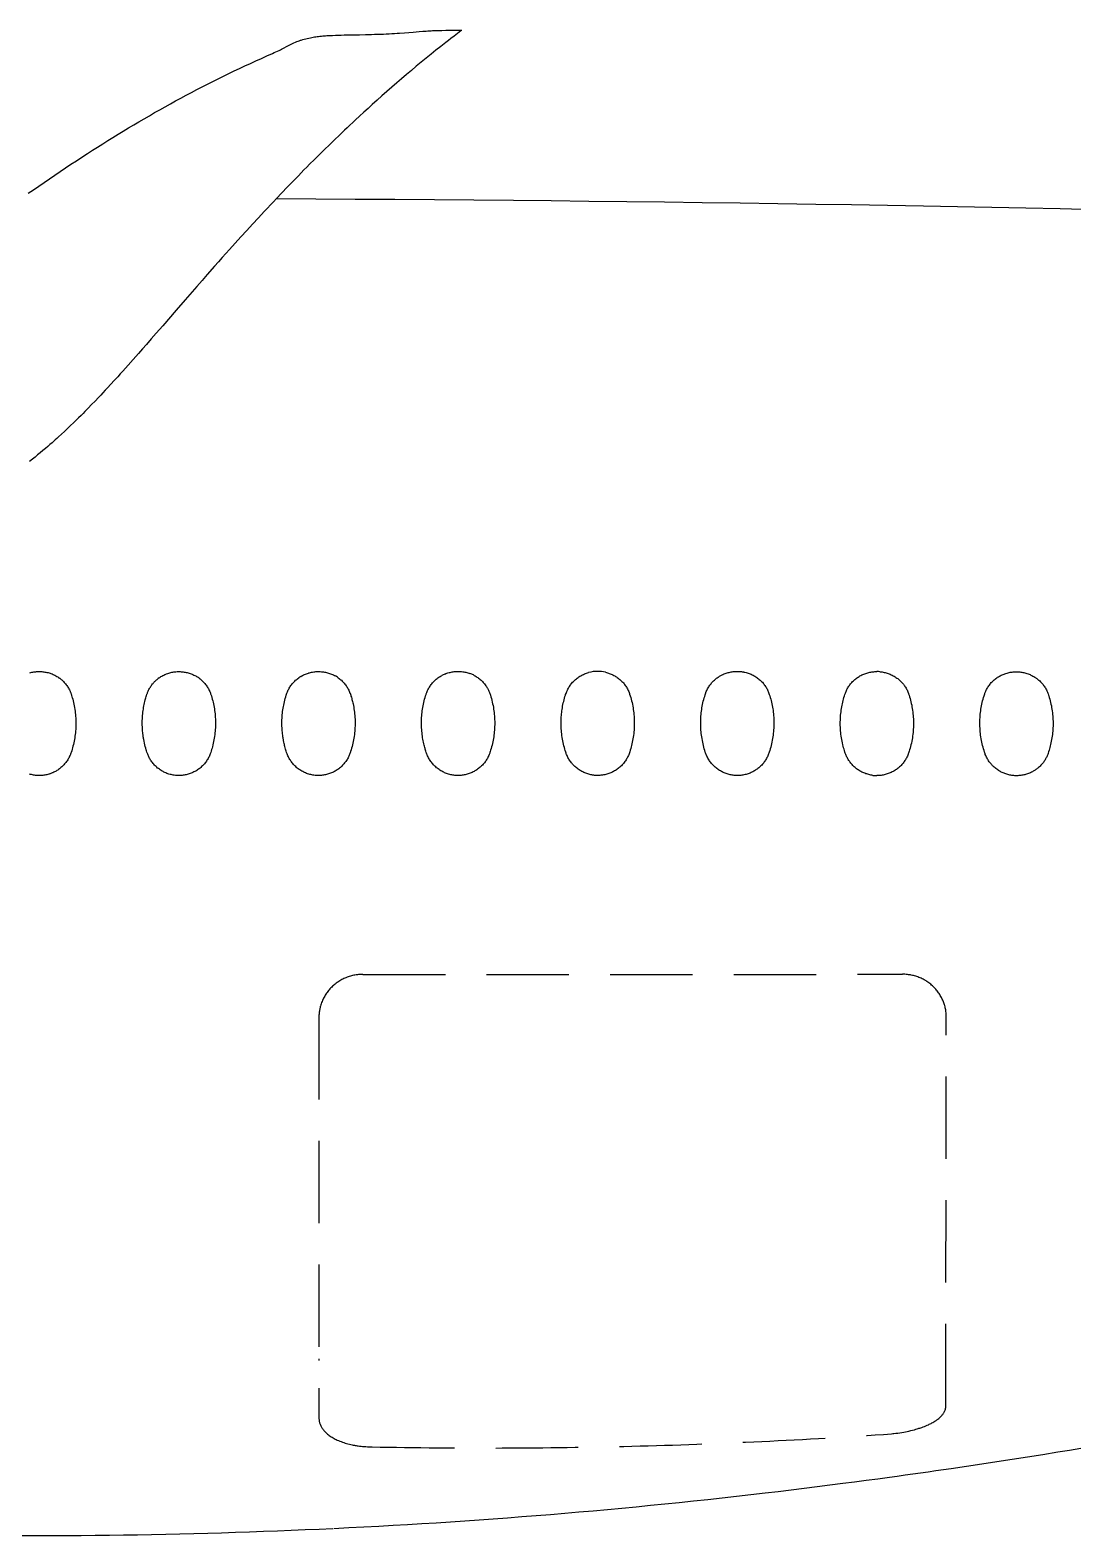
# Model space of a CAD drawing. Header units: millimetres. Extents: x -1718 to 143559, y -78490 to 15626.
# Drawn here: x 42837 to 47581, y 648 to 7501 of the extents above; entities that cross this region are included whole.
import ezdxf

# ---------------------------------------------------------------- set-up
doc = ezdxf.new("R2010")
doc.units = ezdxf.units.MM
doc.header["$MEASUREMENT"] = 0
doc.linetypes.add('DASHED2', pattern=[0.375, 0.25, -0.125])
doc.layers.get('0').update_dxf_attribs({"linetype": 'CONTINUOUS'})

msp = doc.modelspace()

# ---------------------------------------------------------------- linework, layer by layer
at = {"color": 7, "linetype": 'DASHED2', "ltscale": 1500}
for p, q in [((44151.1, 3008.7), (44151, 1185.9)), ((47003.3, 1239), (47005.3, 3010.8)), ((44151, 2797.8), (44151, 2790.7)), ((44151, 1454.3), (44151, 1446.8))]:
    msp.add_line(p, q, dxfattribs=at)
at = {"color": 7, "ltscale": 0.03937}
msp.add_line((42876.1, 648.4), (39831.9, 648.9), dxfattribs=at)
at = {"color": 7, "ltscale": 1.38624e-05}
msp.add_line((42876.1, 648.4), (42876.1, 648.4), dxfattribs=at)
at = {"color": 7, "ltscale": 0.03937}
for points in [[(44797.1, 7497.5), (44781.9, 7486), (44766.7, 7474.4), (44751.5, 7462.8), (44740.2, 7454), (44728.8, 7445.2), (44706.2, 7427.4), (44683.7, 7409.5), (44661.2, 7391.5), (44638.8, 7373.4), (44616.5, 7355.1), (44594.2, 7336.7), (44572.1, 7318.2), (44550, 7299.6), (44527.4, 7280.3), (44504.9, 7260.9), (44482.4, 7241.4), (44460.1, 7221.8), (44437.8, 7202.2), (44415.7, 7182.4), (44393.7, 7162.6), (44374.5, 7145.1), (44355.4, 7127.7), (44336.3, 7110.1), (44317.4, 7092.5), (44304.9, 7080.9), (44292.4, 7069.2), (44279.8, 7057.3), (44267.3, 7045.4), (44244.3, 7023.5), (44221.4, 7001.5), (44198.6, 6979.4), (44176, 6957.3), (44153.5, 6935.1), (44131.1, 6912.9), (44108.9, 6890.7), (44096, 6877.7), (44083.1, 6864.7), (44057.6, 6838.7), (44032.2, 6812.7), (44007, 6786.7), (43982, 6760.6), (43957.3, 6734.6), (43943.7, 6720.3), (43930.3, 6706), (43916.4, 6691.2), (43902.6, 6676.4), (43875.6, 6647.4), (43848.9, 6618.4), (43822.4, 6589.5), (43796.1, 6560.6), (43770.1, 6531.8), (43744.2, 6503), (43727.7, 6484.6), (43711.3, 6466.2), (43693.9, 6446.5), (43676.5, 6426.9), (43643.3, 6389.2), (43619.1, 6361.7), (43595.2, 6334.3), (43563.6, 6298), (43542.7, 6274), (43501.4, 6226.4), (43440.5, 6156.2), (43410.5, 6121.7), (43388.2, 6096.1), (43366, 6070.7), (43348, 6050.1), (43330, 6029.6), (43306.2, 6002.7), (43282.5, 5976.1), (43259, 5949.8), (43247.3, 5936.8), (43235.6, 5923.9), (43220.1, 5906.8), (43204.6, 5890), (43189.2, 5873.3), (43178.8, 5862.1), (43168.4, 5850.9), (43158.1, 5840), (43147.9, 5829.1), (43132.4, 5812.9), (43117, 5796.9), (43101.7, 5781), (43086.3, 5765.4), (43077.7, 5756.7), (43069.2, 5748.1), (43057.7, 5736.8), (43046.3, 5725.5), (43034.9, 5714.4), (43021.2, 5701.2), (43007.6, 5688.2), (42993.9, 5675.3), (42980.3, 5662.6), (42966.7, 5650.2), (42959.2, 5643.3), (42951.6, 5636.6), (42944.3, 5630), (42936.9, 5623.5), (42926.9, 5614.8), (42917, 5606.2), (42907.1, 5597.7), (42895.1, 5587.6), (42883.2, 5577.7), (42871.3, 5567.9), (42859.3, 5558.3), (42847.4, 5548.8), (42833.9, 5538.2)], [(44097.8, 7463.7), (44104.9, 7465.3), (44112, 7466.8), (44118.2, 7467.9), (44124.4, 7469), (44130.6, 7470), (44136.9, 7470.9), (44143.2, 7471.8), (44149.5, 7472.6), (44155.8, 7473.3), (44162.1, 7474), (44168.4, 7474.6), (44174.7, 7475.1), (44181.1, 7475.6), (44187.4, 7476.1), (44193.8, 7476.5), (44200.2, 7476.8), (44213.1, 7477.5), (44226, 7478), (44239.1, 7478.5), (44252.4, 7478.8), (44265.8, 7479.2), (44279.4, 7479.4), (44307, 7479.9), (44334.9, 7480.4), (44362.9, 7481), (44376.8, 7481.3), (44390.7, 7481.7), (44404.4, 7482.1), (44418, 7482.5), (44431.4, 7483), (44444.5, 7483.6), (44457.5, 7484.1), (44470.1, 7484.8), (44482.5, 7485.4), (44494.6, 7486.1), (44506.4, 7486.9), (44517.8, 7487.6), (44539.8, 7489.2), (44560.6, 7490.8), (44580.1, 7492.4), (44607.1, 7494.6), (44623.8, 7496), (44639.5, 7497.2), (44647, 7497.7), (44654.2, 7498.1), (44661.3, 7498.6), (44668.1, 7498.9), (44674.7, 7499.3), (44687.4, 7499.8), (44699.4, 7500.1), (44710.9, 7500.3), (44727.7, 7500.4), (44744.3, 7500.6), (44761, 7500.8), (44777.7, 7501.1), (44783, 7501.2), (44788.2, 7501.3), (44793, 7501.3), (44797.2, 7501.2), (44799.6, 7501.2), (44800.9, 7501.1)], [(43939.7, 7395), (43948, 7398.7), (43955.7, 7402.2), (43962.8, 7405.6), (43969.5, 7408.8), (43975.7, 7411.9), (43981.5, 7414.9), (43987, 7417.8), (43992.2, 7420.6)], [(43992.2, 7420.6), (44003.8, 7426.7), (44009.5, 7429.7), (44018.1, 7434.1), (44024.5, 7437.3), (44030.9, 7440.4), (44037.3, 7443.3), (44043.9, 7446.2), (44050.4, 7448.9), (44057, 7451.5), (44060.4, 7452.7), (44063.7, 7453.9), (44067.1, 7455), (44070.5, 7456.2), (44077.2, 7458.3), (44084, 7460.2), (44090.9, 7462), (44097.8, 7463.7)], [(42828.6, 6758.5), (42852.4, 6775), (42876.4, 6791.7), (42900.4, 6808.2), (42924.7, 6824.8), (42949, 6841.3), (42973.5, 6857.9), (42998.1, 6874.3), (43022.9, 6890.8), (43047.8, 6907.1), (43072.8, 6923.4), (43097.9, 6939.7), (43120.9, 6954.5), (43144.1, 6969.2), (43167.3, 6983.9), (43190.6, 6998.5), (43214, 7013), (43237.5, 7027.4), (43261, 7041.8), (43284.6, 7056), (43308.2, 7070.2), (43332, 7084.2), (43355.7, 7098.1), (43379.5, 7111.9), (43403.4, 7125.6), (43427.3, 7139.2), (43451.2, 7152.7), (43475.1, 7166), (43499.1, 7179.2), (43523.1, 7192.2), (43547.1, 7205.1), (43571.2, 7217.9), (43595.3, 7230.6), (43619.4, 7243.1), (43643.6, 7255.5), (43667.8, 7267.7), (43692.1, 7279.9), (43716.4, 7291.8), (43740.7, 7303.7), (43765.2, 7315.5), (43789.7, 7327.1), (43814.3, 7338.6), (43839.1, 7350.1), (43863.9, 7361.4), (43889.1, 7372.7), (43914.4, 7383.9), (43939.7, 7395)], [(43957, 6734.3), (44136.8, 6733.4), (44316.6, 6732.4), (44496.4, 6731.2), (44676.3, 6729.9), (44856.1, 6728.4), (45035.9, 6726.8), (45207.8, 6725.1), (45379.7, 6723.4), (45551.6, 6721.4), (45723.5, 6719.4), (45895.4, 6717.2), (46067.3, 6714.8), (46239.2, 6712.3), (46411.2, 6709.7), (46574.7, 6707.1), (46738.2, 6704.3), (46901.7, 6701.4)], [(46901.7, 6701.4), (46979, 6700), (47056.3, 6698.6), (47134.5, 6697.1), (47212.7, 6695.6), (47368, 6692.4), (47523.2, 6689.1), (47678.4, 6685.6)], [(42835.9, 4576.3), (42840.2, 4577.4), (42844.6, 4578.5), (42849, 4579.4), (42853.4, 4580.1), (42857.9, 4580.8), (42862.4, 4581.3), (42866.8, 4581.7), (42871.3, 4582), (42875.8, 4582.1)], [(42875.8, 4582.1), (42880.6, 4582.1), (42885.4, 4582), (42890.2, 4581.7), (42894.9, 4581.3), (42899.7, 4580.7), (42904.4, 4580), (42909.1, 4579.2), (42913.8, 4578.2), (42918.4, 4577), (42923, 4575.8), (42927.5, 4574.4), (42932, 4572.8), (42936.6, 4571.1), (42941.2, 4569.2), (42945.6, 4567.1), (42950.1, 4564.9), (42954.4, 4562.6), (42958.6, 4560.2), (42962.8, 4557.6), (42966.9, 4554.9), (42970.9, 4552)], [(42982.5, 4542.6), (42985.9, 4539.4), (42989.2, 4536.2), (42992.3, 4532.8), (42995.4, 4529.4), (42998.4, 4525.8), (43001.2, 4522.2), (43004, 4518.5), (43006.6, 4514.7), (43009.1, 4510.8), (43011.5, 4506.8), (43013.7, 4502.8), (43015.8, 4498.7), (43017.3, 4495.7), (43018.6, 4492.7), (43019.9, 4489.7), (43020.6, 4487.9), (43022, 4484.2), (43023.4, 4480.3), (43025.5, 4473.8), (43027.5, 4467.6), (43028.6, 4463.8), (43030.7, 4456.2), (43032.7, 4448.6), (43034.6, 4440.9), (43036.3, 4433.2), (43037.8, 4425.5), (43039.3, 4417.7), (43040.5, 4409.9), (43041.6, 4402.1), (43042.6, 4394.3), (43043.4, 4386.4), (43044.1, 4378.5), (43044.6, 4370.6), (43045, 4362.6), (43045.2, 4355.4), (43045.2, 4348.2), (43045.2, 4340.9), (43045, 4333.7), (43044.7, 4326.4), (43044.3, 4319.2), (43043.7, 4311.4), (43043, 4303.6), (43042.1, 4295.8), (43041, 4288), (43039.9, 4280.2), (43038.5, 4272.5), (43037.1, 4264.8), (43035.5, 4257.1), (43033.7, 4249.4), (43032, 4242.4), (43030.2, 4235.5), (43028.2, 4228.5), (43026.1, 4221.6), (43023.7, 4213.9), (43022.4, 4210.1), (43021, 4206.3), (43020.5, 4205), (43018.8, 4200.9), (43016.9, 4196.6), (43014.9, 4192.4), (43012.7, 4188.3), (43010.4, 4184.2), (43008, 4180.2), (43005.5, 4176.3), (43002.8, 4172.4), (43000, 4168.6), (42997.1, 4165), (42994.1, 4161.4), (42991, 4157.9), (42987.8, 4154.5), (42984.4, 4151.2), (42981, 4148), (42977.4, 4144.9), (42973.8, 4141.9), (42970.1, 4139), (42966.3, 4136.3), (42962.8, 4133.9), (42959.2, 4131.6), (42955.5, 4129.4), (42951.8, 4127.3), (42948.1, 4125.4), (42944.3, 4123.5), (42940.4, 4121.7), (42937.4, 4120.4), (42934.3, 4119.2), (42931.2, 4118), (42928.9, 4117.2), (42926.6, 4116.4), (42924.2, 4115.6), (42921.8, 4114.9), (42917.1, 4113.6), (42912.6, 4112.5), (42908, 4111.5), (42903.5, 4110.7), (42898.9, 4110), (42894.3, 4109.5), (42889.7, 4109.1), (42885, 4108.8), (42880.4, 4108.7), (42875.8, 4108.7)], [(43610.7, 4548.2), (43614, 4545.5), (43617.3, 4542.7), (43620.4, 4539.8), (43623.5, 4536.8), (43626.4, 4533.8), (43629.3, 4530.6), (43632.3, 4527.1), (43635.2, 4523.5), (43638, 4519.9), (43640.7, 4516.1), (43643.2, 4512.3), (43645.6, 4508.4), (43647.9, 4504.4), (43650.1, 4500.3), (43652.1, 4496.2), (43654.1, 4492), (43655.8, 4487.7), (43657.5, 4483.4), (43658.2, 4481.3), (43659.3, 4478.1), (43661.6, 4471), (43663.7, 4463.8), (43665.8, 4456.6), (43667.7, 4449.4), (43669.5, 4442.1), (43671.1, 4434.8), (43672.6, 4427.5), (43674, 4420.2), (43675.2, 4412.8), (43676.4, 4405.1), (43677.4, 4397.3), (43678.3, 4389.5), (43679, 4381.6), (43679.6, 4373.8), (43680, 4365.9), (43680.3, 4358), (43680.4, 4350.2), (43680.4, 4342.3), (43680.2, 4334.4), (43679.9, 4326.4), (43679.4, 4318.5), (43678.8, 4310.6), (43678.1, 4302.7), (43677.1, 4294.9), (43676.1, 4287), (43674.9, 4279.1), (43673.5, 4271.3), (43672, 4263.5), (43670.3, 4255.7), (43668.5, 4247.9), (43666.6, 4240.1), (43664.8, 4233.4), (43662.9, 4226.7), (43660.8, 4220.1), (43658.7, 4213.5), (43657.9, 4211), (43656.6, 4207.4), (43654.9, 4203), (43653, 4198.7), (43651.1, 4194.4), (43648.9, 4190.2), (43646.7, 4186.1), (43644.3, 4182), (43641.8, 4178), (43639.2, 4174.1), (43636.4, 4170.2), (43633.5, 4166.5), (43630.5, 4162.8), (43627.4, 4159.3), (43624.2, 4155.8), (43620.9, 4152.4), (43617.5, 4149.2), (43613.9, 4146), (43610.3, 4142.9), (43606.6, 4140), (43602.7, 4137.2), (43598.8, 4134.5), (43594.8, 4131.9), (43590.8, 4129.4), (43586.6, 4127.1), (43582.4, 4124.9), (43578.1, 4122.8), (43573.8, 4120.9), (43569.4, 4119.1), (43564.9, 4117.4), (43560.4, 4115.9), (43555.9, 4114.6), (43551.3, 4113.3), (43546.7, 4112.2), (43542, 4111.3), (43537.4, 4110.5), (43533.3, 4109.9), (43529.2, 4109.4), (43525, 4109.1), (43520.9, 4108.8), (43516.8, 4108.7), (43512.7, 4108.7), (43510.2, 4108.7), (43507.7, 4108.8), (43505.2, 4108.9), (43502.8, 4109.1), (43497.8, 4109.5), (43492.9, 4110.1), (43488.1, 4110.9), (43483.2, 4111.8), (43478.4, 4112.9), (43473.6, 4114.1), (43468.9, 4115.4), (43464.2, 4117), (43459.6, 4118.6), (43455, 4120.5), (43450.5, 4122.4), (43446.1, 4124.5), (43441.7, 4126.8), (43437.4, 4129.2), (43433.2, 4131.7), (43429.1, 4134.4), (43425, 4137.2), (43421.1, 4140.1), (43417.2, 4143.1), (43413.5, 4146.3), (43409.8, 4149.6), (43406.3, 4153), (43402.8, 4156.5), (43399.5, 4160.1), (43396.4, 4163.8), (43393.3, 4167.7), (43390.3, 4171.6), (43387.8, 4175.3), (43385.3, 4179), (43382.9, 4182.9), (43380.7, 4186.8), (43378.7, 4190.4), (43376.9, 4194.1), (43375.1, 4197.8), (43373.5, 4201.5), (43371.9, 4205.3), (43370.5, 4209.2), (43369.5, 4212), (43368.2, 4215.9), (43366.7, 4220.7), (43365.3, 4225.4), (43363, 4233.2), (43360.9, 4241.1), (43359, 4248.9), (43357.1, 4256.8), (43355.5, 4264.8), (43354, 4272.9), (43353.2, 4277), (43352.6, 4281), (43351.9, 4285.1), (43351.4, 4289.2), (43350.8, 4293.3), (43350.3, 4297.4), (43349.6, 4304), (43348.9, 4310.5), (43348.4, 4317.1), (43348, 4323.7), (43347.7, 4330.3), (43347.4, 4337.7), (43347.3, 4345.2), (43347.4, 4352.6), (43347.5, 4360), (43347.8, 4367.5), (43348.2, 4374.9), (43348.8, 4382.3), (43349.5, 4389.7), (43350.3, 4397.1), (43351.3, 4404.5), (43352.3, 4411.5), (43353.5, 4418.5), (43354.7, 4425.5), (43356.1, 4432.5), (43357.7, 4439.4), (43359.3, 4446.3), (43361, 4453.2), (43362.3, 4458), (43363.7, 4462.8), (43365.3, 4468.2), (43367, 4473.5), (43368.7, 4478.8), (43369.4, 4481), (43370.4, 4483.7), (43371.3, 4486.1), (43372.7, 4489.7), (43374.2, 4493.2), (43375.9, 4496.7), (43377.7, 4500.5), (43379.7, 4504.2), (43381.8, 4507.9), (43384.1, 4511.6), (43386.4, 4515.1), (43388.8, 4518.6), (43391.3, 4522), (43394, 4525.4), (43396.3, 4528.2), (43398.7, 4531), (43401.2, 4533.7), (43403.7, 4536.3), (43405.5, 4538), (43407.2, 4539.7), (43409, 4541.4), (43410.8, 4543), (43412.7, 4544.6), (43414.5, 4546.2)], [(43424, 4553.5), (43428, 4556.2), (43432.1, 4558.8), (43436.3, 4561.3), (43440.6, 4563.7), (43444.9, 4565.9), (43449.3, 4568), (43453.8, 4569.9), (43458.3, 4571.7), (43462.9, 4573.4), (43467.5, 4574.9), (43472.2, 4576.2), (43476.9, 4577.5), (43481.7, 4578.5), (43486.5, 4579.4), (43491.2, 4580.2), (43496, 4580.8), (43500.7, 4581.3), (43505.4, 4581.6), (43510.1, 4581.8), (43514.9, 4581.8), (43519.6, 4581.7), (43524.3, 4581.5), (43529, 4581.1), (43533.7, 4580.6), (43538.4, 4579.9), (43543, 4579.1), (43547.6, 4578.2), (43552.2, 4577.1), (43556.6, 4575.9), (43561, 4574.6), (43565.4, 4573.2), (43569.7, 4571.6), (43573.9, 4569.9), (43578.1, 4568.1), (43582.2, 4566.2), (43586.3, 4564.1), (43590.3, 4561.9), (43594.2, 4559.7), (43598.1, 4557.3), (43601.9, 4554.8)], [(44235.6, 4556.1), (44239.3, 4553.5), (44243, 4550.8), (44246.6, 4548), (44250.1, 4545.1), (44253.5, 4542.1), (44256.8, 4539), (44260, 4535.8), (44263.1, 4532.5), (44266.3, 4528.9), (44269.3, 4525.3), (44272.2, 4521.5), (44275, 4517.7), (44277.6, 4513.8), (44280.1, 4509.8), (44282.5, 4505.7), (44284.8, 4501.6), (44286.9, 4497.4), (44288.9, 4493.1), (44290.7, 4488.7), (44292.4, 4484.3), (44292.8, 4483.1), (44294, 4479.7), (44295.5, 4475.1), (44296.9, 4470.6), (44298.6, 4465.3), (44300.1, 4460), (44301.5, 4454.7), (44302.8, 4449.9), (44304, 4445.1), (44305.1, 4440.2), (44306.2, 4435.4), (44307.8, 4427.8), (44309.2, 4420.1), (44310.5, 4412.4), (44311.7, 4404.7), (44312.7, 4396.9), (44313.5, 4389.2), (44314.2, 4381.4), (44314.8, 4373.5), (44315.2, 4365.7), (44315.5, 4357.9), (44315.6, 4350), (44315.6, 4342.1), (44315.4, 4334.3), (44315.1, 4326.4), (44314.6, 4318.5), (44314, 4310.7), (44313.2, 4302.8), (44312.3, 4294.9), (44311.2, 4287.1), (44310, 4279.3), (44308.7, 4271.5), (44307.2, 4263.7), (44305.6, 4256), (44303.8, 4248.2), (44301.8, 4240.5), (44299.8, 4232.8), (44297.5, 4225.2), (44295.2, 4217.6), (44294.7, 4216), (44293.2, 4211.6), (44292.2, 4208.7), (44290.8, 4205.1), (44289.3, 4201.4), (44287.7, 4197.7), (44285.7, 4193.5), (44283.6, 4189.3), (44281.3, 4185.2), (44278.9, 4181.2), (44276.4, 4177.2), (44273.7, 4173.4), (44271, 4169.6), (44268.1, 4165.9), (44265.1, 4162.3), (44262, 4158.7), (44258.8, 4155.3), (44255.5, 4152), (44252.1, 4148.8), (44248.5, 4145.6), (44244.9, 4142.6), (44241.2, 4139.7), (44237.4, 4137), (44233.6, 4134.3), (44229.5, 4131.7), (44225.5, 4129.3), (44221.3, 4127), (44217.1, 4124.8), (44212.8, 4122.7), (44208.4, 4120.8), (44204, 4119), (44199.5, 4117.4), (44195, 4115.9), (44190.5, 4114.5), (44185.9, 4113.3), (44181.2, 4112.2), (44176.6, 4111.3), (44171.9, 4110.5), (44167.2, 4109.9), (44162.5, 4109.4), (44157.8, 4109), (44152.9, 4108.8), (44147.9, 4108.8), (44143, 4108.9), (44138.1, 4109.2), (44133.2, 4109.6), (44128.3, 4110.2), (44123.5, 4110.9), (44118.7, 4111.8), (44113.9, 4112.9), (44109.1, 4114.1), (44104.4, 4115.4), (44099.8, 4116.9), (44095.2, 4118.6), (44090.6, 4120.4), (44086.1, 4122.3), (44081.7, 4124.4), (44077.3, 4126.7), (44073, 4129), (44068.8, 4131.5), (44064.7, 4134.2), (44060.6, 4136.9), (44056.7, 4139.8), (44052.8, 4142.9), (44049.1, 4146), (44045.5, 4149.3), (44041.9, 4152.6), (44038.5, 4156.1), (44035.2, 4159.7), (44032.1, 4163.2), (44029.2, 4166.8), (44026.4, 4170.5), (44023.7, 4174.3), (44021.1, 4178.1), (44018.6, 4182.1), (44016.3, 4186.1), (44014.1, 4190.1), (44012, 4194.3), (44010, 4198.5), (44008.2, 4202.8), (44006.5, 4207.1), (44005.3, 4210.4), (44004, 4214.3), (44002.4, 4219.1), (44000.9, 4224), (43999.3, 4229.4), (43997.8, 4234.8), (43996.3, 4240.3), (43995.1, 4245.2), (43993.9, 4250.1), (43992.7, 4255.1), (43991.7, 4260), (43990, 4268.1), (43989.3, 4272.2), (43988.6, 4276.3), (43987.9, 4280.3), (43987.2, 4284.4), (43986.6, 4288.5), (43986.1, 4292.6), (43985.3, 4299.2), (43984.6, 4305.7), (43984, 4312.3), (43983.5, 4318.9), (43983.1, 4325.5), (43982.8, 4332.9), (43982.6, 4340.4), (43982.5, 4347.8), (43982.6, 4355.3), (43982.8, 4362.7), (43983.1, 4370.1), (43983.6, 4377.6), (43984.2, 4385), (43984.9, 4392.4), (43985.8, 4399.8), (43986.8, 4407.3), (43988, 4414.9), (43989.3, 4422.4), (43990.7, 4429.8), (43992.3, 4437.3), (43994, 4444.7), (43995.9, 4452.1), (43997.9, 4459.5), (44000, 4466.8), (44002.3, 4474.1), (44004.1, 4479.5), (44005.3, 4483.2), (44006.4, 4486), (44008.1, 4490.2), (44009.9, 4494.4), (44011.8, 4498.5), (44013.9, 4502.5), (44016.1, 4506.5), (44018.4, 4510.4), (44020.9, 4514.3), (44023.5, 4518), (44026.2, 4521.7), (44029, 4525.4), (44031.9, 4528.9), (44034.9, 4532.3), (44038.1, 4535.7), (44041.3, 4538.9), (44044.7, 4542.1), (44048.2, 4545.1), (44051.7, 4548), (44055.3, 4550.9), (44059.1, 4553.6)], [(44068.7, 4559.9), (44072.7, 4562.2), (44076.9, 4564.5), (44081.1, 4566.6), (44085.4, 4568.6), (44089.8, 4570.4), (44094.2, 4572.2), (44098.6, 4573.7), (44103.1, 4575.2), (44105.5, 4575.9), (44107.9, 4576.6), (44112.7, 4577.8), (44117.6, 4578.9), (44122.5, 4579.8), (44127.5, 4580.6), (44132.4, 4581.2), (44137.4, 4581.6), (44142.4, 4581.9), (44147.3, 4582.1), (44152.3, 4582), (44157.3, 4581.9), (44162.2, 4581.5), (44167.1, 4581), (44172.1, 4580.4), (44176.8, 4579.6), (44181.5, 4578.7), (44186.1, 4577.7), (44190.7, 4576.5), (44195.3, 4575.2), (44199.8, 4573.7), (44204.3, 4572.1), (44208.7, 4570.4), (44213.1, 4568.5), (44217.4, 4566.5), (44221.6, 4564.4), (44225.7, 4562.1)], [(44853.8, 4566.4), (44858, 4564.3), (44862.1, 4562), (44866.2, 4559.6), (44870.1, 4557.1), (44874, 4554.4), (44877.8, 4551.7), (44881.5, 4548.8), (44885.1, 4545.8), (44888.6, 4542.7), (44892, 4539.5), (44895.3, 4536.2), (44898.4, 4532.8), (44901.6, 4529.2), (44904.7, 4525.5), (44907.7, 4521.6), (44910.5, 4517.7), (44913.2, 4513.7), (44914.5, 4511.7), (44915.7, 4509.6), (44917.5, 4506.5), (44919.3, 4503.3), (44921, 4500.1), (44922.5, 4496.8), (44924.2, 4493.2), (44925.7, 4489.6), (44927.1, 4486), (44928.4, 4482.5), (44929.6, 4478.9), (44931.1, 4474.3), (44933.5, 4466.7), (44935.7, 4458.9), (44937.8, 4451.2), (44939.7, 4443.3), (44941.5, 4435.5), (44943.1, 4427.6), (44944.6, 4419.6), (44945.9, 4411.6), (44947, 4403.6), (44948, 4395.6), (44948.9, 4387.5), (44949.6, 4379.4), (44950.1, 4371.3), (44950.5, 4363.2), (44950.7, 4355.1), (44950.8, 4346.9), (44950.7, 4339.2), (44950.5, 4331.4), (44950.1, 4323.7), (44949.6, 4316), (44948.9, 4308.2), (44948.1, 4300.5), (44947.2, 4292.8), (44946.1, 4285.1), (44944.9, 4277.4), (44943.5, 4269.7), (44942, 4262.1), (44940.3, 4254.4), (44938.5, 4246.8), (44936.6, 4239.2), (44934.5, 4231.7), (44932.3, 4224.2), (44930.3, 4217.6), (44929.2, 4214.3), (44927.9, 4210.4), (44926.9, 4207.7), (44925.5, 4204.2), (44923.7, 4199.8), (44921.7, 4195.4), (44919.6, 4191.2), (44917.3, 4187), (44914.9, 4182.8), (44912.4, 4178.8), (44909.8, 4174.8), (44907, 4170.9), (44904.1, 4167.1), (44901.1, 4163.4), (44897.9, 4159.8), (44894.7, 4156.2), (44891.3, 4152.8), (44887.9, 4149.5), (44884.3, 4146.4), (44880.7, 4143.3), (44876.9, 4140.4), (44873.1, 4137.5), (44869.2, 4134.8), (44865.2, 4132.2), (44861.1, 4129.8), (44857, 4127.4), (44852.8, 4125.2), (44848.5, 4123.2), (44844.2, 4121.2), (44839.8, 4119.4), (44835.3, 4117.8), (44830.8, 4116.3), (44826.2, 4114.9), (44821.6, 4113.6), (44817, 4112.5), (44812.3, 4111.6), (44807.6, 4110.8), (44802.9, 4110.1), (44798.2, 4109.6), (44793.5, 4109.3), (44788.7, 4109), (44784, 4109), (44779.2, 4109.1), (44774.5, 4109.3), (44769.8, 4109.7), (44765, 4110.2), (44760.2, 4110.9), (44755.4, 4111.7), (44750.6, 4112.7), (44745.9, 4113.9), (44741.2, 4115.1), (44736.6, 4116.6), (44732, 4118.2), (44727.5, 4119.9), (44723.1, 4121.7), (44718.7, 4123.8), (44714.3, 4125.9), (44710.1, 4128.2), (44705.9, 4130.6), (44701.8, 4133.1), (44697.7, 4135.8), (44693.8, 4138.6), (44689.9, 4141.6), (44686.1, 4144.6), (44682.4, 4147.8), (44678.9, 4151.1), (44675.4, 4154.5), (44672, 4158.1), (44668.8, 4161.7), (44665.7, 4165.4), (44662.7, 4169.2), (44659.8, 4173.2), (44657, 4177.2), (44654.4, 4181.3), (44651.9, 4185.5), (44649.6, 4189.7), (44647.4, 4194.1), (44645.3, 4198.5), (44643.4, 4202.9), (44641.9, 4206.7), (44640.6, 4210.3), (44639.2, 4214.3), (44637.3, 4220.2), (44636.1, 4224.2), (44634.9, 4228.3), (44633.7, 4232.4), (44632.6, 4236.5), (44631.1, 4242), (44629.7, 4247.5), (44628.4, 4253), (44626.9, 4260), (44625.5, 4266.9), (44624.2, 4273.9), (44623, 4280.9), (44621.9, 4287.9), (44621, 4295), (44620.1, 4302.7), (44619.3, 4310.4), (44618.7, 4318.1), (44618.2, 4325.9), (44617.9, 4333.6), (44617.7, 4341.4), (44617.7, 4349.1), (44617.8, 4356.9), (44618, 4364.7), (44618.4, 4372.4), (44618.9, 4380.2), (44619.6, 4387.9), (44620.4, 4395.6), (44621.4, 4403.3), (44622.5, 4411), (44623.7, 4418.6), (44625.1, 4426.2), (44626.7, 4433.9), (44628.4, 4441.4), (44630.2, 4449), (44632.1, 4456.5), (44634.2, 4464), (44636.5, 4471.4), (44638.4, 4477.2), (44639.3, 4480.2), (44640.4, 4483.3), (44641.8, 4487.1), (44643.5, 4491.2), (44645.2, 4495.2), (44647.1, 4499.2), (44649.2, 4503.2), (44651.5, 4507.3), (44653.9, 4511.4), (44656.5, 4515.4), (44659.2, 4519.3), (44662, 4523.1), (44665, 4526.8), (44668, 4530.5), (44671.2, 4534), (44674.5, 4537.5), (44678, 4540.8), (44681.5, 4544), (44685.1, 4547.1), (44688.9, 4550.1), (44692.7, 4553), (44696.6, 4555.8), (44700, 4558), (44703.4, 4560.1), (44706.8, 4562.2), (44709.7, 4563.8)], [(44724.6, 4570.8), (44729.1, 4572.6), (44733.6, 4574.2), (44738.2, 4575.7), (44742.9, 4577), (44747.6, 4578.2), (44752.3, 4579.3), (44757, 4580.2), (44761.8, 4581), (44766.6, 4581.6), (44771.4, 4582), (44776.2, 4582.4), (44781, 4582.5), (44785.8, 4582.6), (44790.6, 4582.5), (44795.5, 4582.2), (44800.3, 4581.8), (44805.2, 4581.2), (44810, 4580.5), (44814.8, 4579.6), (44819.6, 4578.6), (44824.3, 4577.4), (44829, 4576.1), (44833.6, 4574.7), (44838.2, 4573.1)], [(45419.4, 4109.1), (45414.8, 4109.1), (45410.2, 4109.4), (45405.6, 4109.7), (45401.1, 4110.2), (45396.5, 4110.8), (45392, 4111.6), (45387.5, 4112.4), (45383.1, 4113.5), (45378.7, 4114.6), (45374.3, 4115.9), (45369.6, 4117.4), (45365, 4119.1), (45360.5, 4120.9), (45356, 4122.8), (45351.6, 4124.9), (45347.3, 4127.2), (45343, 4129.5), (45338.9, 4132), (45334.8, 4134.7), (45330.8, 4137.4), (45326.9, 4140.3), (45323.1, 4143.3), (45319.3, 4146.4), (45315.7, 4149.7), (45312.2, 4153), (45308.8, 4156.5), (45305.5, 4160), (45302.5, 4163.6), (45299.5, 4167.3), (45296.6, 4171), (45293.9, 4174.9), (45291.3, 4178.8), (45288.8, 4182.8), (45286.4, 4186.9), (45284.2, 4191), (45282, 4195.3), (45280.1, 4199.6), (45278.2, 4203.9), (45276.5, 4208.3), (45275.5, 4211.3), (45274.1, 4215.5), (45271.8, 4222.5), (45269.7, 4229.5), (45267.6, 4237), (45265.7, 4244.5), (45263.9, 4252.1), (45262.2, 4259.7), (45260.6, 4267.3), (45259.2, 4274.9), (45257.9, 4282.6), (45256.8, 4290.3), (45255.8, 4298), (45255, 4305.7), (45254.3, 4313.5), (45253.7, 4321.3), (45253.3, 4329), (45253, 4337.2), (45252.9, 4341.3), (45252.9, 4345.4), (45252.9, 4349.5), (45252.9, 4353.6), (45253, 4357.7), (45253.1, 4361.8), (45253.4, 4368.6), (45253.8, 4375.5), (45254.3, 4382.3), (45254.9, 4389.1), (45255.6, 4395.9), (45256.5, 4402.7), (45257.5, 4410), (45258.7, 4417.3), (45260, 4424.6), (45261.4, 4431.9), (45262.9, 4439.1), (45264.6, 4446.3), (45266.4, 4453.5), (45268.4, 4460.6), (45270.4, 4467.8), (45272.6, 4474.8), (45273.6, 4477.8), (45275.2, 4482.7), (45276.8, 4487), (45278.3, 4490.7), (45279.8, 4494.3), (45281.5, 4497.8), (45283.6, 4502.1), (45285.8, 4506.2), (45288.2, 4510.3), (45290.7, 4514.4), (45293.4, 4518.3), (45296.2, 4522.2), (45299.1, 4525.9), (45302.1, 4529.6), (45305.3, 4533.2), (45308.6, 4536.7), (45311.9, 4540.1), (45315.4, 4543.3), (45319, 4546.5), (45322.7, 4549.5), (45326.5, 4552.4), (45330.4, 4555.2), (45334.3, 4557.9), (45338.3, 4560.4), (45342.4, 4562.8), (45346.5, 4565.1), (45350.7, 4567.2), (45355, 4569.2), (45359.4, 4571.1), (45363.8, 4572.9), (45368.2, 4574.5), (45372.7, 4575.9), (45377.3, 4577.3)], [(45454.6, 4579.1), (45459.1, 4578), (45463.5, 4576.7), (45467.9, 4575.4), (45472.2, 4573.9), (45476.5, 4572.3), (45480.7, 4570.6), (45484.9, 4568.7), (45489, 4566.8), (45493, 4564.7), (45497, 4562.5), (45500.9, 4560.1), (45504.8, 4557.7), (45508.6, 4555.1), (45512.4, 4552.4), (45516.1, 4549.5), (45519.7, 4546.6), (45523.2, 4543.5), (45526.6, 4540.3), (45529.9, 4537.1), (45533.1, 4533.7), (45536.1, 4530.2), (45539.1, 4526.7), (45542, 4523), (45544.7, 4519.3), (45547.3, 4515.5), (45549.8, 4511.6), (45552.2, 4507.6), (45554.4, 4503.5), (45556.6, 4499.4), (45558.5, 4495.2), (45560.4, 4490.9), (45562.1, 4486.6), (45563.5, 4482.7), (45564.8, 4479.1), (45567.2, 4471.5), (45569.5, 4463.9), (45571.6, 4456.2), (45573.7, 4448.5), (45575.5, 4440.7), (45577.2, 4432.9), (45578.8, 4425), (45580.2, 4417.1), (45581.4, 4409.2), (45582.5, 4401.5), (45583.4, 4393.7), (45584.2, 4385.9), (45584.9, 4378.1), (45585.4, 4370.3), (45585.7, 4362.4), (45585.9, 4354.6), (45586, 4346.7), (45585.9, 4338.9), (45585.6, 4331), (45585.2, 4323.1), (45584.7, 4315.2), (45584, 4307.3), (45583.2, 4299.5), (45582.2, 4291.6), (45581, 4283.8), (45579.8, 4275.9), (45578.4, 4268.5), (45576.9, 4261), (45575.3, 4253.6), (45573.5, 4246.2), (45571.7, 4238.8), (45569.6, 4231.5), (45567.5, 4224.1), (45565.2, 4216.9), (45563.6, 4211.9), (45562.1, 4207.8), (45560.4, 4203.4), (45558.8, 4199.6), (45557.1, 4195.9), (45555.3, 4192.2), (45553.3, 4188.6), (45551, 4184.3), (45548.4, 4180.2), (45545.8, 4176.1), (45543, 4172.1), (45540, 4168.2), (45537, 4164.3), (45533.8, 4160.6), (45530.5, 4157), (45527.1, 4153.5), (45523.6, 4150.1), (45520, 4146.8), (45516.2, 4143.7), (45512.4, 4140.6), (45508.5, 4137.7), (45504.5, 4135), (45500.4, 4132.3), (45496.3, 4129.8), (45492, 4127.4), (45487.7, 4125.2), (45483.3, 4123.1), (45478.9, 4121.1), (45474.4, 4119.3), (45469.9, 4117.7), (45465.3, 4116.1), (45460.7, 4114.7), (45456, 4113.5), (45451.3, 4112.4), (45446.5, 4111.5), (45441.8, 4110.7), (45437.8, 4110.2), (45433.8, 4109.8), (45429.8, 4109.4), (45426.7, 4109.3), (45423.7, 4109.1), (45419.4, 4109.1)], [(46054.6, 4108.9), (46049.8, 4109), (46045.1, 4109.2), (46040.4, 4109.6), (46035.7, 4110.1), (46031, 4110.8), (46026.4, 4111.6), (46021.8, 4112.5), (46017.2, 4113.6), (46012.7, 4114.8), (46008.2, 4116.2), (46003.7, 4117.7), (45999.3, 4119.3), (45995, 4121.1), (45990.7, 4123), (45986.4, 4125), (45982.1, 4127.3), (45977.9, 4129.6), (45973.7, 4132.1), (45969.7, 4134.7), (45965.7, 4137.5), (45961.9, 4140.3), (45958.1, 4143.3), (45954.4, 4146.4), (45950.9, 4149.6), (45947.4, 4152.9), (45944, 4156.3), (45940.8, 4159.9), (45937.6, 4163.6), (45934.5, 4167.4), (45931.5, 4171.3), (45928.7, 4175.3), (45926, 4179.4), (45923.5, 4183.5), (45921, 4187.8), (45918.7, 4192.1), (45916.6, 4196.5), (45914.6, 4201), (45913.6, 4203.2), (45911.9, 4207.6), (45910.5, 4211.7), (45909.1, 4215.8), (45906.7, 4223.3), (45904.5, 4230.8), (45902.4, 4238.4), (45900.5, 4246), (45898.7, 4253.6), (45897, 4261.3), (45895.5, 4269), (45894.1, 4276.7), (45892.8, 4284.5), (45891.7, 4292.3), (45890.8, 4300.1), (45889.9, 4307.9), (45889.3, 4315.7), (45888.7, 4323.6), (45888.4, 4331.5), (45888.1, 4339.3), (45888, 4347.2), (45888.1, 4355.1), (45888.3, 4363), (45888.7, 4370.8), (45889.2, 4378.7), (45889.8, 4386.6), (45890.6, 4394.4), (45891.6, 4402.3), (45892.6, 4409.8), (45893.8, 4417.3), (45895.2, 4424.8), (45896.7, 4432.3), (45898.3, 4439.7), (45900, 4447.1), (45901.9, 4454.5), (45903.9, 4461.9), (45906.1, 4469.2), (45908.4, 4476.4), (45909.7, 4480.6), (45911.2, 4484.9), (45911.9, 4486.7), (45913.6, 4491), (45915.5, 4495.3), (45917.5, 4499.5), (45919.6, 4503.6), (45921.9, 4507.7), (45924.3, 4511.8), (45926.8, 4515.7), (45929.5, 4519.5), (45932.1, 4523.1), (45934.9, 4526.6), (45937.7, 4530), (45940.7, 4533.3), (45943.7, 4536.6), (45946.9, 4539.7), (45950.1, 4542.8), (45953.5, 4545.7), (45956.9, 4548.6), (45960.4, 4551.4), (45963.6, 4553.7), (45966.8, 4556), (45970.1, 4558.2), (45973.5, 4560.3), (45976.9, 4562.3), (45979.8, 4563.9), (45982.8, 4565.5), (45985.7, 4567), (45988, 4568.1), (45990.2, 4569.1), (45992.5, 4570.1), (45994.8, 4571.1), (45999.2, 4572.8), (46003.6, 4574.4), (46008.1, 4575.9), (46012.7, 4577.2), (46017.2, 4578.4), (46021.8, 4579.4), (46026.5, 4580.3), (46031.1, 4581.1), (46035.8, 4581.7), (46040.5, 4582.2), (46045.2, 4582.6), (46049.9, 4582.8), (46054.6, 4582.8)], [(46054.6, 4582.8), (46058.3, 4582.8), (46062.1, 4582.6), (46065.9, 4582.4), (46069.7, 4582.1), (46073, 4581.7), (46076.3, 4581.3), (46079.6, 4580.8), (46082.1, 4580.4), (46084.5, 4579.9), (46089.4, 4578.9), (46094.3, 4577.7), (46099.1, 4576.3), (46103.8, 4574.8), (46108.5, 4573.2), (46113.1, 4571.4), (46117.6, 4569.5), (46122.1, 4567.5), (46126.4, 4565.3), (46130.7, 4563), (46134.9, 4560.5), (46139, 4557.9), (46143.1, 4555.2), (46147, 4552.4), (46150.9, 4549.4), (46154.6, 4546.4), (46158.2, 4543.2), (46161.8, 4539.9), (46165.2, 4536.5), (46168.5, 4533), (46171.7, 4529.4), (46174.8, 4525.7), (46177.5, 4522.1), (46180.2, 4518.4), (46182.8, 4514.6), (46185.2, 4510.8), (46187.5, 4506.9), (46189.7, 4502.9), (46191.8, 4498.9), (46193.7, 4494.8), (46195.5, 4490.6), (46197.2, 4486.4), (46198.5, 4482.8), (46200, 4478.3), (46202.3, 4471.2), (46204.5, 4464.1), (46206.5, 4456.9), (46208.4, 4449.7), (46210.2, 4442.4), (46211.8, 4435.1), (46213.3, 4427.8), (46214.7, 4420.4), (46215.9, 4413.1), (46217.1, 4405.6), (46218.1, 4397.6), (46219, 4389.6), (46219.7, 4381.6), (46220.3, 4373.5), (46220.7, 4365.4), (46221, 4357.3), (46221.1, 4349.2), (46221.1, 4341.1), (46220.9, 4333), (46220.5, 4324.8), (46220, 4316.7), (46219.3, 4308.6), (46218.5, 4300.5), (46217.5, 4292.3), (46216.4, 4284.6), (46215.2, 4276.8), (46213.8, 4269.1), (46212.2, 4261.4), (46210.6, 4253.7), (46208.7, 4246), (46206.8, 4238.4), (46204.7, 4230.7), (46202.4, 4223.2), (46200.1, 4215.6), (46198.6, 4211.3), (46197.2, 4207.2), (46195.5, 4202.9), (46193.7, 4198.7), (46191.7, 4194.5), (46189.6, 4190.4), (46187.4, 4186.3), (46185.1, 4182.3), (46182.6, 4178.4), (46180.1, 4174.5), (46177.4, 4170.8), (46174.6, 4167.1), (46171.6, 4163.5), (46168.6, 4159.9), (46165.5, 4156.5), (46162.2, 4153.2), (46158.9, 4150), (46155.5, 4146.9), (46152, 4143.9), (46148.4, 4141.1), (46144.7, 4138.3), (46141, 4135.6), (46137.1, 4133.1), (46133.2, 4130.6), (46129.2, 4128.3), (46125.2, 4126.1), (46121, 4124.1), (46116.9, 4122.1), (46112.6, 4120.3), (46108.1, 4118.6), (46103.6, 4116.9), (46098.9, 4115.5), (46094.3, 4114.1), (46089.6, 4113), (46084.8, 4111.9), (46080.1, 4111), (46075.3, 4110.3), (46070.5, 4109.7), (46065.7, 4109.3), (46062.7, 4109.1), (46059.7, 4109), (46057.1, 4108.9), (46054.6, 4108.9)], [(46671.2, 4109.6), (46666.5, 4110.3), (46661.8, 4111.1), (46657.1, 4112.1), (46652.4, 4113.2), (46647.8, 4114.4), (46643.2, 4115.8), (46638.7, 4117.3), (46634.2, 4119), (46629.8, 4120.8), (46625.5, 4122.7), (46621.3, 4124.8), (46617.1, 4126.9), (46613.1, 4129.2), (46609.1, 4131.6), (46605.1, 4134.2), (46601.3, 4136.8), (46597.6, 4139.6), (46593.9, 4142.4), (46590.3, 4145.4), (46586.8, 4148.5), (46583.5, 4151.7), (46580.2, 4155), (46577, 4158.3), (46573.7, 4162), (46570.6, 4165.8), (46567.6, 4169.7), (46566.1, 4171.7), (46564.7, 4173.7), (46563.3, 4175.8), (46561.9, 4177.8), (46559.7, 4181.4), (46557.5, 4185), (46555.5, 4188.7), (46553.5, 4192.4), (46551.7, 4196.2), (46550, 4200.1), (46548.3, 4204), (46547.2, 4207), (46545.7, 4211.2), (46544.3, 4215.4), (46542.1, 4222.1), (46540.1, 4228.8), (46538.2, 4235.6), (46536.5, 4242.4), (46534.8, 4249.2), (46533, 4257), (46531.3, 4264.9), (46529.8, 4272.8), (46528.5, 4280.7), (46527.3, 4288.7), (46526.3, 4296.7), (46525.4, 4304.7), (46524.6, 4312.7), (46524, 4320.7), (46523.6, 4328.8), (46523.3, 4336.8), (46523.2, 4344.9), (46523.2, 4352.9), (46523.4, 4361), (46523.7, 4369.1), (46524.2, 4376.5), (46524.8, 4384), (46525.5, 4391.4), (46526.4, 4398.9), (46527.3, 4406.3), (46528.5, 4413.7), (46529.7, 4421.1), (46531.1, 4428.4), (46532.6, 4435.6), (46534.2, 4442.8), (46536, 4450), (46537.9, 4457.1), (46539.9, 4464.2), (46542, 4471.3), (46544.3, 4478.3), (46545.3, 4481.3), (46546.4, 4484.4), (46547.8, 4488), (46549.4, 4492), (46551.2, 4496), (46553.1, 4499.9), (46555.1, 4503.8), (46557.3, 4507.6), (46559.5, 4511.3), (46561.9, 4515), (46564.4, 4518.6), (46567, 4522.2), (46569.9, 4525.8), (46572.9, 4529.4), (46576, 4532.9), (46579.2, 4536.4), (46582.6, 4539.7), (46586, 4542.9), (46589.6, 4546), (46593.2, 4548.9), (46597, 4551.8), (46600.8, 4554.6), (46604.8, 4557.2), (46608.8, 4559.7), (46612.8, 4562.1), (46617, 4564.3), (46621.2, 4566.5), (46625.5, 4568.4), (46629.9, 4570.3), (46634.3, 4572), (46638.7, 4573.6), (46643.2, 4575.1), (46647.8, 4576.4), (46652.3, 4577.6), (46656.9, 4578.6), (46661.6, 4579.5), (46666.2, 4580.3), (46670.9, 4580.9), (46675.6, 4581.4), (46680.3, 4581.7), (46685, 4581.9), (46689.7, 4582)], [(46703.7, 4581.3), (46708.6, 4580.8), (46713.4, 4580.1), (46718.2, 4579.3), (46723, 4578.3), (46727.7, 4577.2), (46732.4, 4575.9), (46737.1, 4574.5), (46741.7, 4572.9), (46746.2, 4571.2), (46750.7, 4569.4), (46755.2, 4567.4), (46759.6, 4565.3), (46763.9, 4563), (46768.1, 4560.6), (46772.3, 4558.1), (46776.3, 4555.5), (46780.3, 4552.7), (46784.2, 4549.8), (46788, 4546.8), (46791.7, 4543.6), (46795.3, 4540.3), (46798.8, 4536.9), (46800.6, 4535.2), (46802.3, 4533.4), (46804.9, 4530.5), (46807.5, 4527.6), (46810, 4524.5), (46812.4, 4521.4), (46814.7, 4518.2), (46817.3, 4514.4), (46819.9, 4510.5), (46822.3, 4506.5), (46824.6, 4502.4), (46826.7, 4498.2), (46828.7, 4493.9), (46830.6, 4489.6), (46832.4, 4485.2), (46833.1, 4483.4), (46834, 4480.7), (46835, 4477.7), (46835.8, 4475.2), (46838.2, 4467.6), (46840.4, 4460.1), (46842.5, 4452.4), (46844.5, 4444.8), (46846.3, 4437), (46847.9, 4429.3), (46849.4, 4421.5), (46850.8, 4413.6), (46852, 4405.7), (46853.1, 4397.8), (46853.9, 4390.1), (46854.7, 4382.4), (46855.3, 4374.7), (46855.7, 4366.9), (46856, 4359.2), (46856.2, 4351.4), (46856.2, 4343.6), (46856.1, 4335.8), (46855.8, 4328), (46855.4, 4320.2), (46854.8, 4312.4), (46854.1, 4304.6), (46853.2, 4296.6), (46852.2, 4288.6), (46851, 4280.6), (46849.7, 4272.6), (46848.2, 4264.7), (46846.5, 4256.8), (46844.7, 4248.9), (46842.8, 4241), (46840.7, 4233.2), (46838.5, 4225.4), (46836.9, 4220.2), (46835.2, 4215), (46833.9, 4211.1), (46832.5, 4207), (46831.8, 4205.3), (46830.1, 4201), (46828.2, 4196.8), (46826.2, 4192.6), (46824.1, 4188.5), (46821.9, 4184.5), (46819.5, 4180.5), (46817, 4176.6), (46814.5, 4172.8), (46811.7, 4169.1), (46808.9, 4165.5), (46806, 4162), (46803, 4158.5), (46799.8, 4155.1), (46796.5, 4151.8), (46793.1, 4148.6), (46789.7, 4145.5), (46786.1, 4142.5), (46782.5, 4139.6), (46778.7, 4136.9), (46774.9, 4134.3), (46771.1, 4131.8), (46767.1, 4129.4), (46763.2, 4127.1), (46759.1, 4125), (46755, 4123), (46750.6, 4121), (46746.1, 4119.1), (46741.5, 4117.4), (46736.9, 4115.9), (46732.3, 4114.4), (46727.6, 4113.2), (46722.9, 4112.1), (46718.2, 4111.1), (46713.5, 4110.3), (46708.7, 4109.6), (46704, 4109.1), (46699.2, 4108.8), (46694.4, 4108.5), (46689.6, 4108.5)], [(47369.8, 4114.6), (47366.1, 4113.5), (47362.3, 4112.5), (47358.6, 4111.6), (47354, 4110.7), (47349.4, 4109.9), (47344.9, 4109.2), (47340.2, 4108.7), (47335.6, 4108.3), (47331, 4108.1), (47326.4, 4108), (47321.8, 4108), (47317.2, 4108.2), (47312.6, 4108.5), (47308, 4108.9), (47303.4, 4109.5), (47298.9, 4110.2), (47294.4, 4111.1), (47289.9, 4112.1), (47285.5, 4113.2), (47281.1, 4114.5), (47276.7, 4115.9), (47272.4, 4117.4), (47268.1, 4119), (47263.8, 4120.8), (47259.7, 4122.7), (47255.5, 4124.8), (47251.5, 4126.9), (47247.5, 4129.2), (47243.3, 4131.8), (47239.2, 4134.5), (47235.2, 4137.3), (47231.2, 4140.2), (47227.4, 4143.3), (47223.6, 4146.5), (47221.8, 4148.2), (47220, 4149.9), (47218.2, 4151.6), (47216.4, 4153.4), (47213.9, 4156), (47211.3, 4158.8), (47208.9, 4161.6), (47206.5, 4164.5), (47203.6, 4168.1), (47200.8, 4171.9), (47198.2, 4175.7), (47195.6, 4179.6), (47193.2, 4183.7), (47190.9, 4187.8), (47188.7, 4191.9), (47186.6, 4196.2), (47184.7, 4200.5), (47182.9, 4204.9), (47182.1, 4207.1), (47180.5, 4211.4), (47179.4, 4214.9), (47177, 4222.5), (47174.8, 4230.1), (47172.6, 4237.7), (47170.7, 4245.5), (47168.8, 4253.2), (47167.1, 4261), (47165.6, 4268.8), (47164.2, 4276.6), (47162.9, 4284.5), (47161.8, 4292.4), (47160.9, 4300.4), (47160.1, 4308.4), (47159.4, 4316.4), (47158.9, 4324.4), (47158.5, 4332.4), (47158.3, 4340.4), (47158.3, 4348.5), (47158.4, 4356.5), (47158.6, 4364.5), (47159.1, 4372.6), (47159.6, 4380.3), (47160.3, 4388), (47161.1, 4395.7), (47162.1, 4403.3), (47163.2, 4411), (47164.4, 4418.6), (47165.8, 4426.2), (47167.4, 4433.8), (47169.1, 4441.4), (47170.9, 4448.9), (47172.9, 4456.3), (47175, 4463.8), (47177.2, 4471.2), (47178.7, 4475.9), (47180.3, 4480.8), (47181.5, 4484.1), (47182.7, 4487.3), (47183.5, 4489.1), (47185.2, 4493.2), (47187.1, 4497.2), (47189.1, 4501.1), (47191.2, 4505), (47193.5, 4509.1), (47196, 4513.1), (47198.7, 4517), (47201.4, 4520.8), (47204.3, 4524.5), (47207.2, 4528.1), (47210.3, 4531.6), (47213.5, 4535), (47216.8, 4538.3), (47220.2, 4541.5), (47223.7, 4544.5), (47227.4, 4547.5), (47231.1, 4550.4), (47234.9, 4553.2), (47238.8, 4555.9), (47242.8, 4558.4), (47246.9, 4560.8), (47251, 4563.1), (47255.2, 4565.2), (47259.4, 4567.2), (47263.7, 4569.1), (47268, 4570.8), (47272.4, 4572.4), (47277, 4573.9), (47281.7, 4575.3), (47286.4, 4576.5), (47291.1, 4577.6), (47295.8, 4578.5), (47300.6, 4579.3), (47305.4, 4580), (47310.2, 4580.4), (47315, 4580.8), (47319.8, 4581), (47324.6, 4581)], [(47324.6, 4581), (47329.5, 4580.9), (47334.4, 4580.7), (47339.3, 4580.3), (47344.1, 4579.7), (47348.9, 4579), (47353.8, 4578.2), (47358.5, 4577.2), (47363.3, 4576), (47368, 4574.7), (47372.6, 4573.3), (47377.2, 4571.7), (47381.8, 4570), (47386.3, 4568.1), (47390.8, 4566.1), (47395.2, 4563.9), (47399.6, 4561.6), (47403.9, 4559.1), (47408.1, 4556.5), (47410.2, 4555.1), (47412.3, 4553.8), (47415, 4551.9), (47417.6, 4549.9), (47420.3, 4547.9), (47423.7, 4545.1), (47427.1, 4542.1), (47430.5, 4539.1), (47433.7, 4536), (47436.8, 4532.8), (47439.9, 4529.4), (47442.8, 4526), (47445.6, 4522.5), (47448.4, 4518.9), (47451, 4515.2), (47453.6, 4511.3), (47456.1, 4507.3), (47458.5, 4503.1), (47460.7, 4498.9), (47462.9, 4494.7), (47464.5, 4491.1), (47466, 4487.5), (47467.5, 4483.8), (47468.9, 4479.9), (47470.5, 4474.9), (47471.9, 4470.8), (47474.1, 4463.4), (47476.3, 4456), (47478.3, 4448.5), (47480.1, 4440.9), (47481.8, 4433.4), (47483.4, 4425.7), (47484.8, 4418.1), (47486.1, 4410.4), (47487.3, 4402.6), (47488.3, 4394.8), (47489.1, 4387.1), (47489.8, 4379.2), (47490.4, 4371.4), (47490.8, 4363.5), (47491.1, 4355.9), (47491.2, 4348.3), (47491.2, 4340.7), (47491, 4333.1), (47490.7, 4325.4), (47490.3, 4317.8), (47489.7, 4310.2), (47489, 4302.6), (47488.1, 4295), (47487.1, 4287.4), (47486, 4279.8), (47484.7, 4272.2), (47483.3, 4264.7), (47481.8, 4257.1), (47480.3, 4250.4), (47478.6, 4243.6), (47476.9, 4236.9), (47475.1, 4230.2), (47473.1, 4223.6), (47471.1, 4217), (47469.2, 4211.1), (47468.3, 4208.6), (47467, 4205.1), (47465.6, 4201.6), (47464.2, 4198.1), (47462.5, 4194.5), (47460.8, 4190.9), (47458.9, 4187.4), (47457.1, 4184.2), (47455.3, 4181), (47453.3, 4177.8), (47451.3, 4174.7), (47449.9, 4172.7), (47448.5, 4170.7), (47447, 4168.7), (47445.5, 4166.8), (47444, 4164.8), (47442.5, 4162.9), (47439.3, 4159.2), (47436, 4155.6), (47432.6, 4152.1), (47429.1, 4148.7), (47425.5, 4145.5), (47422.4, 4142.9), (47419.3, 4140.4), (47416.2, 4138), (47412.9, 4135.7), (47409.7, 4133.4), (47406.9, 4131.6), (47404.1, 4129.9), (47401.2, 4128.2), (47399.1, 4127), (47396.9, 4125.8), (47392.6, 4123.6), (47388.1, 4121.5), (47383.6, 4119.5), (47379.1, 4117.7), (47374.5, 4116.1), (47369.8, 4114.6)], [(42875.8, 4108.7), (42871.1, 4108.9), (42866.5, 4109.2), (42861.8, 4109.7), (42857.2, 4110.2), (42852.6, 4111), (42848, 4111.8), (42843.5, 4112.8), (42838.9, 4114), (42834.5, 4115.3)], [(47617.5, 1045.7), (47565.5, 1037.2), (47513.6, 1028.8), (47444.2, 1017.8), (47374.8, 1006.8), (47305.4, 996), (47236, 985.3), (47166.5, 974.8), (47097, 964.4), (47027.5, 954.1), (46957.9, 944), (46923.1, 939), (46888.2, 934.1)], [(46888.2, 934.1), (46852.9, 929.1), (46817.6, 924.2), (46782.3, 919.3), (46747.1, 914.4), (46694.2, 907.2), (46641.2, 900.1), (46588.2, 893.1), (46535.1, 886.2), (46476.2, 878.6), (46417.2, 871.1), (46358.2, 863.8), (46299.2, 856.5), (46240.2, 849.4), (46181.1, 842.4), (46116.1, 834.8), (46051.1, 827.4), (45986, 820.2), (45920.9, 813), (45855.7, 806.1), (45790.6, 799.3), (45725.4, 792.6), (45660.1, 786.1), (45594.9, 779.7), (45529.6, 773.5), (45464.3, 767.5), (45398.9, 761.5), (45334.1, 755.8), (45269.2, 750.3), (45204.3, 744.9), (45139.4, 739.6), (45074.4, 734.5), (45009.4, 729.6), (44944.4, 724.8), (44879.4, 720.1), (44814.3, 715.6), (44749.2, 711.2), (44684, 707), (44618.8, 703), (44553.6, 699), (44488.4, 695.3), (44423.1, 691.6), (44354.9, 688), (44286.7, 684.5), (44218.5, 681.2)], [(44214.6, 681), (44151.5, 678.1), (44088.5, 675.3), (44025.4, 672.7), (43962.1, 670.2), (43898.8, 667.8), (43835.5, 665.5), (43772, 663.4), (43708.5, 661.4), (43645, 659.6), (43581.3, 657.9), (43517.6, 656.3), (43453.9, 654.8), (43389.9, 653.5), (43326, 652.4), (43262, 651.3), (43197.8, 650.5), (43133.6, 649.7), (43069.4, 649.2), (43005, 648.7), (42972.7, 648.6), (42940.5, 648.5), (42908.3, 648.4), (42876.1, 648.4)]]:
    msp.add_lwpolyline(points, dxfattribs=at)
at = {"color": 7, "linetype": 'DASHED2', "ltscale": 1500}
for points in [[(44351.2, 3203.9), (44346.5, 3203.9), (44341.9, 3203.7), (44337.2, 3203.4), (44331.7, 3203), (44326.1, 3202.4), (44320.6, 3201.6), (44315, 3200.7), (44309.6, 3199.6), (44304.4, 3198.5), (44299.3, 3197.2), (44294.2, 3195.8), (44289.1, 3194.2), (44284.1, 3192.5), (44279.1, 3190.7), (44274.2, 3188.8), (44269.4, 3186.7), (44264.5, 3184.5), (44259.8, 3182.2), (44255.1, 3179.8), (44250.6, 3177.3), (44246.2, 3174.7), (44241.8, 3172), (44237.5, 3169.1), (44233.3, 3166.2), (44229.1, 3163.2), (44225.1, 3160), (44221.1, 3156.8), (44217.2, 3153.4), (44213.1, 3149.7), (44209.1, 3145.9), (44205.2, 3141.9), (44201.4, 3137.9), (44197.8, 3133.7), (44194.5, 3129.8), (44191.4, 3125.8), (44188.3, 3121.8), (44185.4, 3117.6), (44182.5, 3113.4), (44179.8, 3109.1), (44177.2, 3104.7), (44174.7, 3100.3), (44172.3, 3095.9), (44169.8, 3090.9), (44167.5, 3085.8), (44165.3, 3080.7), (44163.3, 3075.6), (44161.4, 3070.4), (44159.7, 3065.1), (44158.1, 3059.8), (44157.4, 3057.2), (44156.7, 3054.5), (44156.1, 3051.8), (44155.4, 3049.1), (44154.5, 3044.7), (44153.7, 3040.3), (44153, 3035.9), (44152.4, 3031.4), (44151.9, 3026.9), (44151.6, 3022.5), (44151.3, 3018), (44151.1, 3013.4), (44151.1, 3008.7)], [(46925.9, 3165.5), (46921.6, 3168.5), (46917.3, 3171.4), (46913.4, 3173.9), (46910.5, 3175.7), (46907.5, 3177.4), (46904.5, 3179.1), (46900, 3181.6), (46895.3, 3183.9), (46890.6, 3186.1), (46885.9, 3188.2), (46881, 3190.2), (46876.2, 3192.1), (46871.2, 3193.8), (46866.3, 3195.4), (46861.3, 3196.9), (46856.2, 3198.2), (46851.1, 3199.4), (46846, 3200.5), (46842.6, 3201.1), (46839.1, 3201.7), (46833.8, 3202.5), (46828.4, 3203.2), (46823, 3203.7), (46817.3, 3204.1), (46811.7, 3204.3), (46806.1, 3204.4)], [(47005.3, 3010.8), (47005.2, 3015.3), (47005.1, 3019.7), (47004.8, 3024.2), (47004.4, 3029.2), (47003.8, 3034.2), (47003.4, 3037.5), (47002.7, 3042), (47001.8, 3046.9), (47000.7, 3051.9), (46999.6, 3056.8), (46998.3, 3061.6), (46997, 3065.9), (46995.6, 3070.2), (46994.2, 3074.5), (46992.6, 3078.7), (46990.9, 3082.9), (46989.2, 3087), (46987.3, 3091.1), (46985.3, 3095.2), (46983.3, 3099.2), (46980.7, 3103.8), (46978.1, 3108.4), (46975.3, 3112.9), (46972.8, 3116.7), (46970.5, 3119.9), (46967.6, 3124), (46964.3, 3128.4), (46960.8, 3132.6), (46957.3, 3136.8), (46953.6, 3140.8), (46949.8, 3144.8), (46946.2, 3148.4), (46942.4, 3151.9), (46938.6, 3155.3), (46934.7, 3158.6), (46930.3, 3162.1), (46925.9, 3165.5)], [(46923.9, 1154.4), (46928.1, 1156.3), (46932.2, 1158.4), (46936.1, 1160.3), (46939.8, 1162.3), (46944.1, 1164.7), (46948.6, 1167.3), (46953, 1170), (46956.2, 1172.1), (46959.3, 1174.2), (46962.4, 1176.3), (46965, 1178.2), (46967.7, 1180.3), (46970.9, 1182.8), (46973.9, 1185.4), (46976.5, 1187.7), (46979, 1190), (46981.8, 1192.8), (46983.1, 1194.3), (46985.6, 1197), (46987.4, 1199.1), (46989.1, 1201.3), (46990.9, 1203.8), (46992.7, 1206.3), (46994.3, 1208.9), (46995.8, 1211.4), (46996.5, 1212.7), (46997.6, 1215.1), (46998.7, 1217.4), (46999.6, 1219.8), (47000.2, 1221.2), (47000.6, 1222.6), (47001.1, 1224), (47001.5, 1225.5), (47001.8, 1227), (47002.4, 1229.8), (47002.7, 1231.2), (47003, 1233.5), (47003.2, 1236.2), (47003.3, 1239)], [(44151, 1185.9), (44151.1, 1183.2), (44151.2, 1180.5), (44151.4, 1177.6), (44151.8, 1174.6), (44152.3, 1171.7), (44152.8, 1168.8), (44153.5, 1165.9), (44154.3, 1163), (44155.1, 1160.2), (44156.1, 1157.4), (44156.8, 1155.6), (44157.5, 1153.8), (44158.3, 1152.1), (44159, 1150.4), (44159.9, 1148.6), (44160.7, 1146.9), (44162.6, 1143.5), (44164.6, 1140.2), (44166.8, 1136.9), (44169.1, 1133.6), (44171.5, 1130.4), (44174.1, 1127.3), (44176.1, 1125), (44178.1, 1122.8), (44180.2, 1120.6), (44181.9, 1119), (44183.6, 1117.4), (44187, 1114.3), (44190.6, 1111.2), (44194.4, 1108.2), (44198.3, 1105.2), (44202.3, 1102.4), (44206.5, 1099.6), (44210.8, 1096.9), (44215.3, 1094.2), (44219.8, 1091.7), (44224.5, 1089.2), (44229.3, 1086.8), (44234.7, 1084.3), (44240.3, 1081.9), (44245.9, 1079.5), (44251.7, 1077.3), (44257.6, 1075.2), (44263.8, 1073), (44270.1, 1071), (44276.5, 1069.1), (44283, 1067.4), (44289.6, 1065.7), (44296.3, 1064.1), (44301.7, 1063), (44307.1, 1061.9), (44312.5, 1060.8), (44316.6, 1060.1), (44320.8, 1059.4), (44324.9, 1058.8), (44329.1, 1058.2), (44336, 1057.2), (44343, 1056.4), (44349.9, 1055.7), (44356.9, 1055.1), (44364.2, 1054.5), (44371.4, 1054.1), (44378.7, 1053.8), (44386, 1053.6), (44393.3, 1053.5)], [(46756.3, 1113.1), (46761.7, 1113.6), (46767.1, 1114.2), (46776, 1115.2), (46785, 1116.4), (46793.9, 1117.7), (46802.7, 1119.1), (46811.5, 1120.6), (46820.3, 1122.3), (46828, 1123.8), (46835.7, 1125.5), (46843.4, 1127.3), (46852, 1129.4), (46860.6, 1131.7)], [(46860.6, 1131.7), (46867.1, 1133.5), (46873.5, 1135.4), (46876.9, 1136.5), (46881.2, 1137.9), (46885.5, 1139.3), (46889.8, 1140.7), (46894, 1142.2), (46900.2, 1144.5), (46906.4, 1146.9), (46912.4, 1149.3), (46918.2, 1151.8), (46923.9, 1154.4)]]:
    msp.add_lwpolyline(points, dxfattribs=at)
at = {"color": 7, "ltscale": 0.03937}
for centre, radius, start, end in [((42881.6, 4430.9), 150.5, 47.90716, 53.61175), ((43511.1, 4430.4), 150.8, 125.29345, 129.83019), ((43516.4, 4430.1), 151.1, 51.36629, 55.55133), ((44147.1, 4429.5), 152.1, 121.0256, 125.34849), ((44151, 4429.2), 152.5, 56.29788, 60.64991), ((44783.2, 4428), 154.4, 112.32137, 118.42659), ((44785.2, 4427.5), 155, 63.71746, 70.00228), ((45419.4, 4424.8), 158.2, 90.0024, 105.44751), ((45419.5, 4424.6), 158.4, 77.17884, 90.02162), ((46689.1, 4424.5), 157.5, 84.6946, 89.81604), ((46690, 4261.5), 153, 262.9507, 269.85759)]:
    msp.add_arc(centre, radius, start, end, dxfattribs=at)
at = {"color": 7, "linetype": 'DASHED2', "ltscale": 1500}
for centre, radius, start, end in [((45375.6, 1098747.2), 1095543.8, 269.9464262, 270.0748126), ((44915, 27245.4), 26197.1, 268.85888, 274.03034)]:
    msp.add_arc(centre, radius, start, end, dxfattribs=at)

doc.saveas('drawing.dxf')
